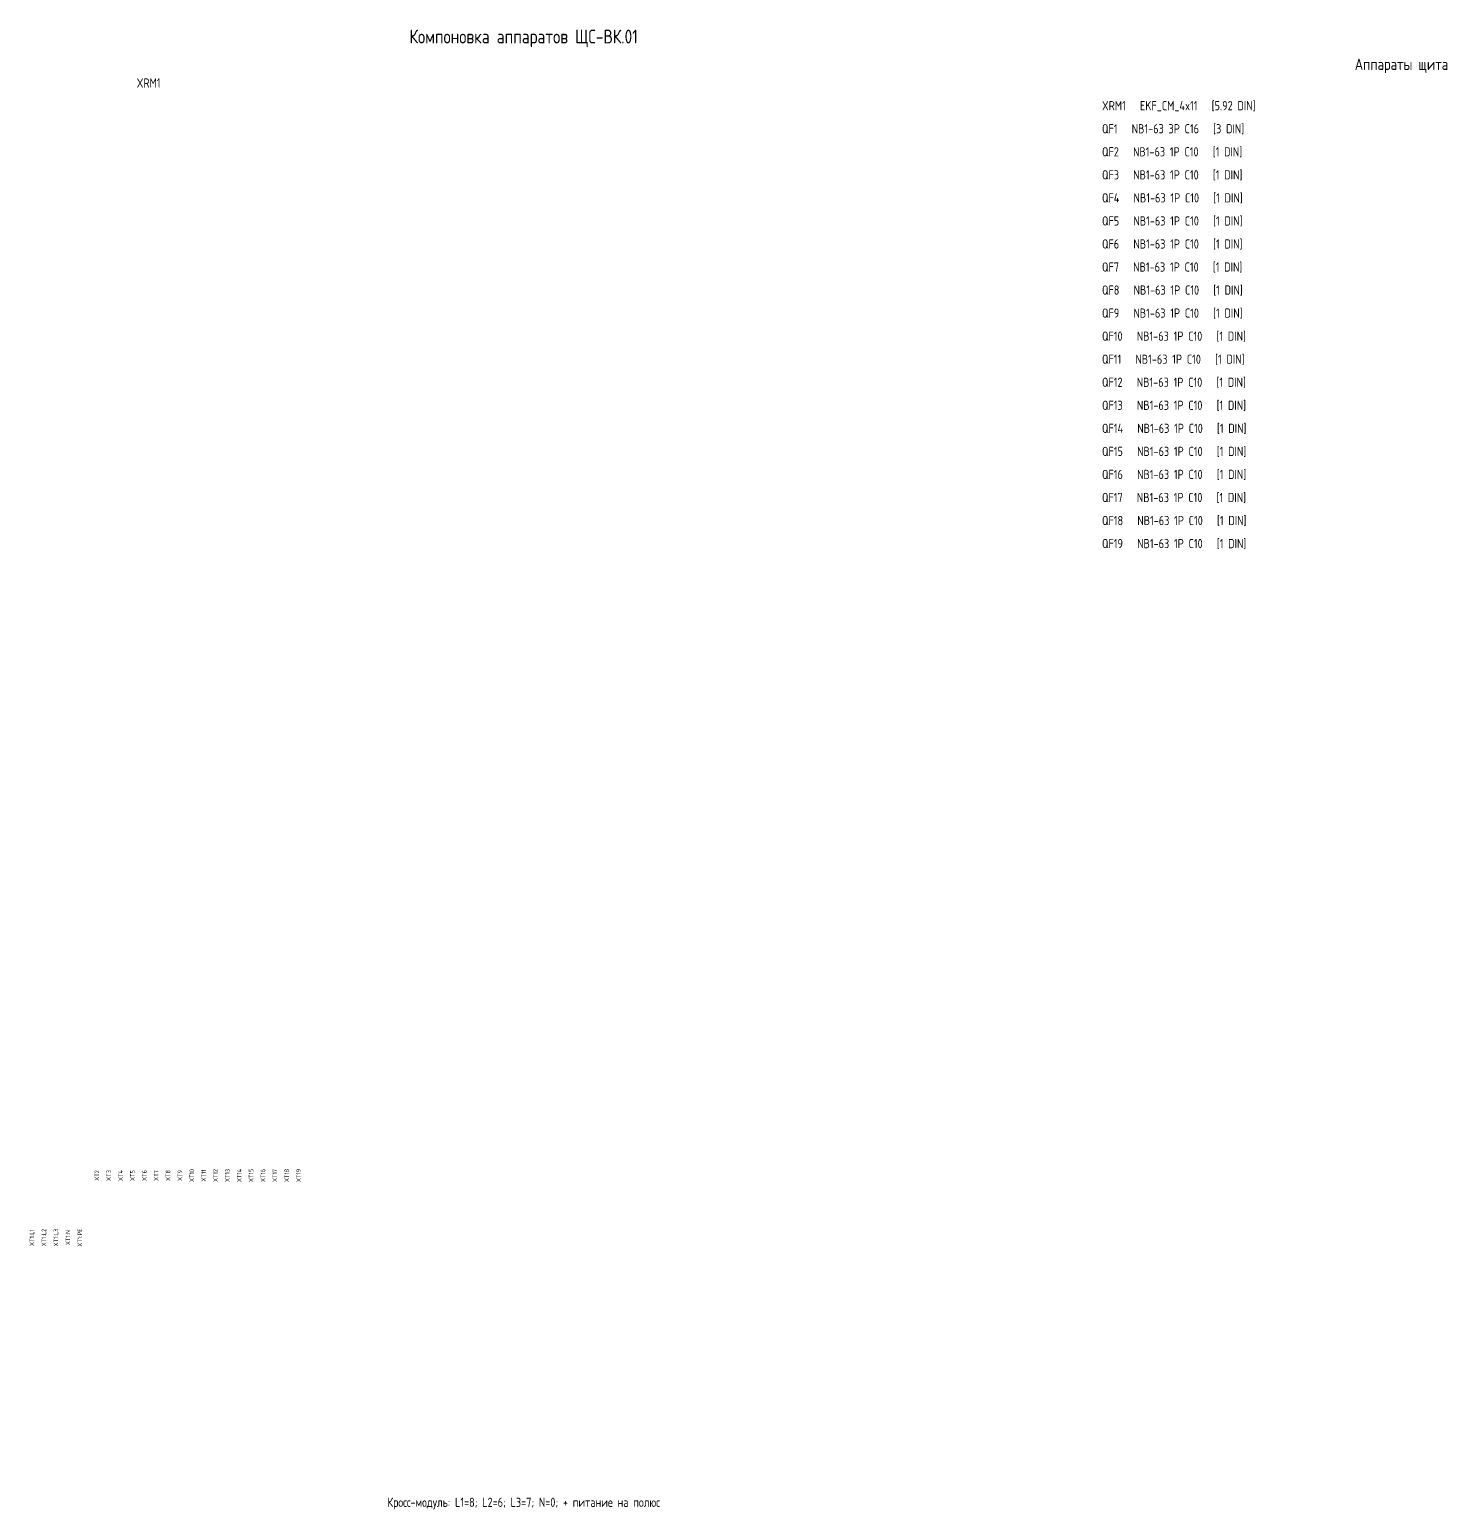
# Model space of a CAD drawing. Header units: millimetres. Extents: x -205 to 4335, y 0 to 4234.
# Drawn here: x 3025 to 3641, y 3592 to 4234 of the extents above; entities that cross this region are included whole.
import ezdxf
from ezdxf.enums import TextEntityAlignment as Align

# ---------------------------------------------------------------- set-up
doc = ezdxf.new("R2010")
doc.units = ezdxf.units.MM
doc.layers.add('CP_TEXT', color=7, linetype='Continuous')
doc.styles.add('CP_GOST', font='GOST2304A_0.ttf')

msp = doc.modelspace()

# ---------------------------------------------------------------- texts
at = {"layer": 'CP_TEXT', "style": 'CP_GOST'}
for s, height, p in [('Компоновка аппаратов ЩС-ВК.01', 6, (3239.8, 4231.24)), ('Аппараты щита', 5, (3620.8, 4219.24)), ('XRM1', 4, (3077.05, 4211.09)), ('Кросс-модуль: L1=8; L2=6; L3=7; N=0; + питание на полюс', 4, (3239.8, 3595.24))]:
    msp.add_text(s, height=height, dxfattribs=at).set_placement(p, align=Align.MIDDLE_CENTER)
for s, p in [('XRM1   EKF_CM_4x11   [5.92 DIN]', (3490.8, 4199.24)), ('QF1   NB1-63 3P C16   [3 DIN]', (3490.8, 4189.24)), ('QF2   NB1-63 1P C10   [1 DIN]', (3490.8, 4179.24)), ('QF3   NB1-63 1P C10   [1 DIN]', (3490.8, 4169.24)), ('QF4   NB1-63 1P C10   [1 DIN]', (3490.8, 4159.24)), ('QF5   NB1-63 1P C10   [1 DIN]', (3490.8, 4149.24)), ('QF6   NB1-63 1P C10   [1 DIN]', (3490.8, 4139.24)), ('QF7   NB1-63 1P C10   [1 DIN]', (3490.8, 4129.24)), ('QF8   NB1-63 1P C10   [1 DIN]', (3490.8, 4119.24)), ('QF9   NB1-63 1P C10   [1 DIN]', (3490.8, 4109.24)), ('QF10   NB1-63 1P C10   [1 DIN]', (3490.8, 4099.24)), ('QF11   NB1-63 1P C10   [1 DIN]', (3490.8, 4089.24)), ('QF12   NB1-63 1P C10   [1 DIN]', (3490.8, 4079.24)), ('QF13   NB1-63 1P C10   [1 DIN]', (3490.8, 4069.24)), ('QF14   NB1-63 1P C10   [1 DIN]', (3490.8, 4059.24)), ('QF15   NB1-63 1P C10   [1 DIN]', (3490.8, 4049.24)), ('QF16   NB1-63 1P C10   [1 DIN]', (3490.8, 4039.24)), ('QF17   NB1-63 1P C10   [1 DIN]', (3490.8, 4029.24)), ('QF18   NB1-63 1P C10   [1 DIN]', (3490.8, 4019.24)), ('QF19   NB1-63 1P C10   [1 DIN]', (3490.8, 4009.24))]:
    msp.add_text(s, height=4, dxfattribs=at).set_placement(p)
for s, p in [('XT2', (3054.57, 3737.03)), ('XT3', (3059.72, 3737.03)), ('XT4', (3064.87, 3737.03)), ('XT5', (3070.02, 3737.03)), ('XT6', (3075.17, 3737.03)), ('XT7', (3080.32, 3737.03)), ('XT8', (3085.47, 3737.03)), ('XT9', (3090.62, 3737.03)), ('XT10', (3095.77, 3737.03)), ('XT11', (3100.92, 3737.03)), ('XT12', (3106.07, 3737.03)), ('XT13', (3111.22, 3737.03)), ('XT14', (3116.37, 3737.03)), ('XT15', (3121.52, 3737.03)), ('XT16', (3126.67, 3737.03)), ('XT17', (3131.82, 3737.03)), ('XT18', (3136.97, 3737.03)), ('XT19', (3142.12, 3737.03)), ('XT1:L1', (3026.4, 3710.09)), ('XT1:L2', (3031.6, 3710.09)), ('XT1:L3', (3036.8, 3710.09)), ('XT1:N', (3042, 3710.09)), ('XT1:PE', (3047.2, 3710.09))]:
    msp.add_text(s, height=2, rotation=90, dxfattribs=at).set_placement(p, align=Align.MIDDLE_CENTER)

doc.saveas('drawing.dxf')
